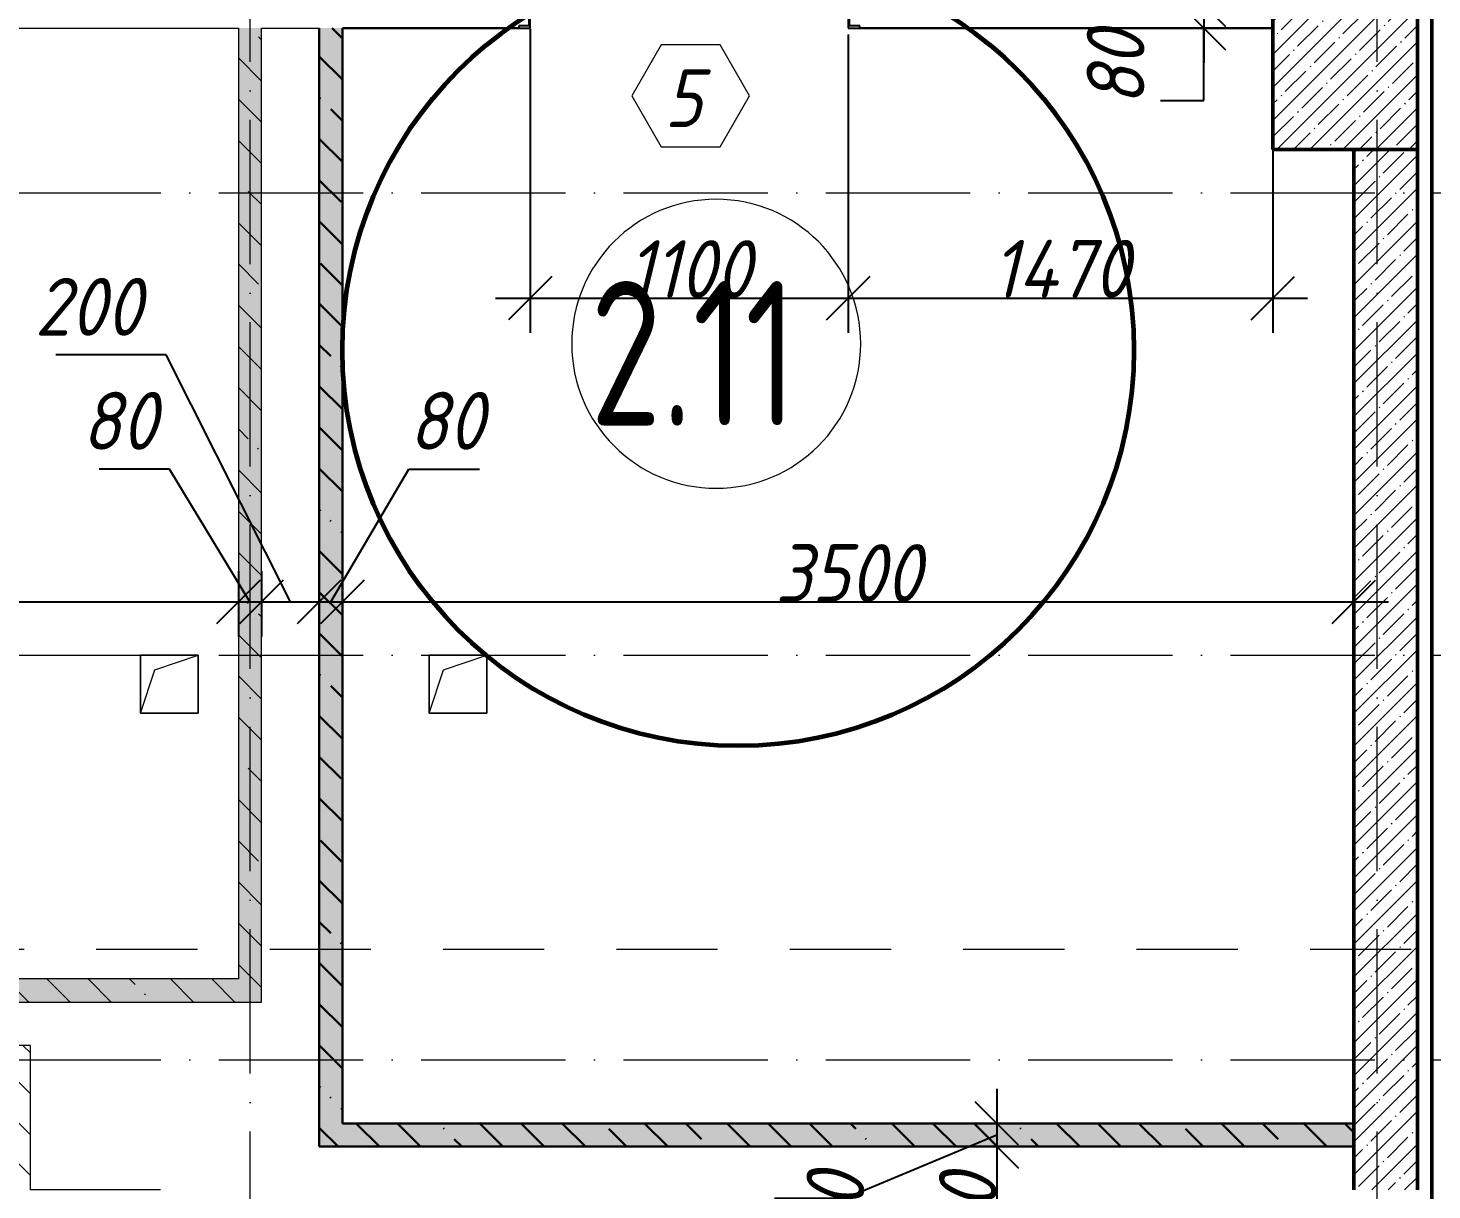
# Model space of a CAD drawing. Header units: millimetres. Extents: x -6064 to 178764, y -5836 to 29924.
# Drawn here: x 79892 to 84750, y 11550 to 15570 of the extents above; entities that cross this region are included whole.
import ezdxf

# ---------------------------------------------------------------- set-up
doc = ezdxf.new("R2010")
doc.units = ezdxf.units.MM
doc.linetypes.add('01 Штриховая _4 мм_', pattern=[600, 350, -250])
doc.linetypes.add('50_200_ШТРИХ_1Т_ш5_п1_п1_', pattern=[700, 500, -100, 0, -100])
for name, color, linetype, lineweight in [('0) ПГП', 1, 'Continuous', 30), ('A-AREA-IDEN', 7, 'Continuous', 9), ('A-DOOR-IDEN', 7, 'Continuous', 9), ('A-FLOR', 7, 'Continuous', 9), ('A-GENM', 7, 'Continuous', 9), ('A-GENM-1', 7, 'Continuous', 25), ('A-WALL-3', 7, 'Continuous', 50), ('A-WALL-PATT-1', 7, 'Continuous', 5), ('G-ANNO-SYMB-1', 7, '01 Штриховая _4 мм_', 9), ('S-COLS', 7, 'Continuous', 9), ('S-COLS-1', 7, 'Continuous', 5), ('S-COLS-2', 7, 'Continuous', 50), ('Оси-1', 7, '50_200_ШТРИХ_1Т_ш5_п1_п1_', 9)]:
    doc.layers.add(name, color=color, linetype=linetype, lineweight=lineweight)
doc.layers.add('A-ANNO-DIMS', color=7, linetype='Continuous')
for name, color, linetype, lineweight, true_color in [('A-WALL-FNSH-2', 7, 'Continuous', 13, 0xce0000), ('A-WALL-FNSH-4', 7, 'Continuous', 13, 0x0070df), ('A-WALL-PATT-2', 7, 'Continuous', 5, 0xce0000), ('A-WALL-PATT-4', 7, 'Continuous', 5, 0x0070df)]:
    doc.layers.add(name, color=color, linetype=linetype, lineweight=lineweight, true_color=true_color)
doc.styles.add('ISOCPEUR_I_2', font='isocpeui.ttf', dxfattribs={"width": 0.9, "height": 200})
doc.styles.add('СПДС', font='ГОСТ тип А.ttf', dxfattribs={"width": 0.9})
doc.dimstyles.new('ISO-2_0_0_9К_СРЕДНИЙ', dxfattribs={"dimscale": 304.8, "dimtxt": 199.196235, "dimasz": 0.492126, "dimexe": 0.393701, "dimexo": 0, "dimgap": 0, "dimtad": 1, "dimdec": 0, "dimzin": 0, "dimdsep": 46, "dimtxsty": 'ISOCPEUR_I_2', "dimblk1": 'OBLIQUE', "dimblk2": 'OBLIQUE', "dimsah": 1, "dimcen": 0.09, "dimdle": 0.393701, "dimazin": 0, "dimtfac": 1, "dimtdec": 4, "dimtix": 1, "dimtmove": 1, "dimatfit": 3, "dimfxl": 1, "dimtvp": 1, "dimtolj": 1, "dimtzin": 0, "dimarcsym": 2})
doc.dimstyles.new('ISO-2_0_0_9К_СРЕДНИЙ_1', dxfattribs={"dimscale": 304.8, "dimtxt": 199.196235, "dimasz": 0.492126, "dimexe": 0.393701, "dimexo": 0, "dimgap": 0, "dimtad": 1, "dimdec": 0, "dimzin": 0, "dimdsep": 46, "dimtxsty": 'ISOCPEUR_I_2', "dimblk1": 'OBLIQUE', "dimblk2": 'OBLIQUE', "dimsah": 1, "dimcen": 0.09, "dimdle": 0.393701, "dimazin": 0, "dimtfac": 1, "dimtdec": 4, "dimtix": 1, "dimtmove": 2, "dimatfit": 3, "dimfxl": 1, "dimtvp": 1, "dimtolj": 1, "dimtzin": 0, "dimarcsym": 2})
doc.dimstyles.new('ISO-2_0_0_9К_СРЕДНИЙ_2', dxfattribs={"dimscale": 304.8, "dimtxt": 199.196235, "dimasz": 0.492126, "dimexe": 0.393701, "dimexo": 0, "dimgap": 0, "dimtad": 1, "dimdec": 0, "dimzin": 0, "dimdsep": 46, "dimtxsty": 'ISOCPEUR_I_2', "dimblk1": 'OBLIQUE', "dimblk2": 'OBLIQUE', "dimsah": 1, "dimcen": 0.09, "dimdle": 0.393701, "dimazin": 0, "dimtfac": 1, "dimtdec": 4, "dimtix": 1, "dimtmove": 0, "dimatfit": 3, "dimfxl": 1, "dimtvp": 1, "dimtolj": 1, "dimtzin": 0, "dimarcsym": 2})
pattern_1 = [(50, (0, 0), (72.873764, -6.37607), [7.62, -83.82]), (355, (0, 0), (-14.09699, 76.422444), [6.096, -67.056]), (100.451, (6.07, -0.53), (58.776964, 70.04687), [6.476, -71.236]), (46.184, (0, 20.32), (108.43142, -16.81745), [11.43, -125.73]), (96.636, (9.04, 18.92), (94.961, 98.97089), [9.714, -106.854]), (351.184, (0, 20.32), (94.96227, 98.97018), [9.144, -100.584]), (21, (10.16, 15.24), (60.64565, -40.906537), [7.62, -83.82]), (326, (10.16, 15.24), (24.72083, 73.67493), [6.096, -67.056]), (71.451, (15.214, 11.83), (85.36689, 32.768737), [6.476, -71.236]), (37.5, (0, 0), (1.235525, 33.8224325), [3.353, -62.89, 3.353, -64.719, -67.31]), (37.5, (0, 0), (1.235525, 33.8224325), [-134.315, 3.353, -63.957]), (7.5, (0, 0), (26.728146, 40.07255), [3.353, -35.458, 3.353, -61.366, -25.654]), (7.5, (0, 0), (26.728146, 40.07255), [-103.53, 3.353, -22.301]), (327.5, (-22.657, 0), (54.2363175, -2.292117), [3.353, -22.047, 3.353, -75.895, -105.156]), (327.5, (-22.657, 0), (54.2363175, -2.292117), [-104.648, 3.353, -101.803]), (317.5, (-32.817, 0), (59.25158, 10.17014), [3.353, -29.667, 3.353, -49.276, -74.676]), (317.5, (-32.817, 0), (59.25158, 10.17014), [-85.649, 3.353, -71.323])]
pattern_2 = [(135, (0, 0), (-142.5612, -142.5612), []), (135, (142.56, 0), (-142.5612, -142.5612), [252.016, -50.403, 3.353, -47.05])]

# ---------------------------------------------------------------- blocks, each defined once
blk = doc.blocks.new('Колонна_Несущая_Прямоугольное сечение - 500х500-V16-АР1_1_Кладочный план 2 этажа')
at = {"layer": 'S-COLS-1'}
h = blk.add_hatch(dxfattribs=at)
h.set_pattern_fill('FP_21', color=256, style=0, pattern_type=2)
h.set_pattern_definition([(45, (-84450, -15400), (-57.02463, 57.02463), []), (45, (-84392.975, -15400), (-57.02463, 57.02463), [100.806, -20.161, 3.353, -16.808])])
h.paths.add_polyline_path([(-250, -250), (250, -250), (250, 250), (-250, 250)], flags=0)
at = {"layer": 'S-COLS-2'}
for p, q in [((250, 250), (-250, 250)), ((-250, 250), (-250, -250)), ((250, -250), (250, 250)), ((-250, -250), (250, -250))]:
    blk.add_line(p, q, dxfattribs=at)
blk = doc.blocks.new('AR_Отверстие прямоугольное _в плите_ - AR_Отверстие прямоугольное _в плите_-V57-АР1_1_Кладочный план 2 этажа')
at = {"layer": 'A-GENM'}
for p, q in [((100, 100), (-100, 100)), ((-100, 100), (-100, -100)), ((-50, 50), (100, 100)), ((100, -100), (100, 100)), ((-100, -100), (-50, 50)), ((-100, -100), (100, -100))]:
    blk.add_line(p, q, dxfattribs=at)
blk = doc.blocks.new('Фахверк_СКБ_Швеллер_Тип 2 - СМ-8_80х2180h-30702245-АР1_1_Кладочный план 2 этажа')
at = {"layer": 'A-GENM-1'}
for p, q in [((165, 40), (125, 40)), ((125, 40), (125, -40)), ((129.5, 32.6), (165, 32.6)), ((129.5, -32.6), (129.5, 32.6)), ((165, 32.6), (165, 40)), ((125, -40), (165, -40)), ((165, -32.6), (129.5, -32.6)), ((165, -40), (165, -32.6))]:
    blk.add_line(p, q, dxfattribs=at)
blk = doc.blocks.new('AAR_СКБ_Марка_Двери_Перемычка и проем - Марка перемычки и проема-25306769-АР1_1_Кладочный план 2 этажа')
at = {"layer": 'A-DOOR-IDEN'}
for p, q in [((-5, 0), (5, 0)), ((-0.968, -0.984), (-1.986, -2.747)), ((1.067, -0.984), (-0.968, -0.984)), ((2.085, -2.747), (1.067, -0.984)), ((-1.986, -2.747), (-0.968, -4.509)), ((1.067, -4.509), (2.085, -2.747)), ((-0.968, -4.509), (1.067, -4.509))]:
    blk.add_line(p, q, dxfattribs=at)
blk = doc.blocks.new('_Oblique')
at = {"color": 0, "linetype": 'ByBlock', "lineweight": -2}
blk.add_line((-0.5, -0.5), (0.5, 0.5), dxfattribs=at)
blk = doc.blocks.new('DIMBLOCK395-АР1_1_Кладочный план 2 этажа')
at = {"layer": 'A-ANNO-DIMS', "color": 0, "lineweight": -2, "transparency": 16777216}
for p, q in [((83960.5, 16170), (83960.5, 15530)), ((83983.6, 16050), (83840.5, 16050)), ((84066.6, 15650), (83840.5, 15650))]:
    blk.add_line(p, q, dxfattribs=at)
at = {"layer": 'Defpoints', "color": 0, "transparency": 16777216}
for p in [(83983.6, 16050), (83960.5, 15650), (84066.6, 15650)]:
    blk.add_point(p, dxfattribs=at)
at = {"layer": 'A-ANNO-DIMS', "color": 0, "lineweight": -2, "transparency": 16777216, "xscale": 150, "yscale": 150, "zscale": 150}
for p, rotation in [((83960.5, 16050), 90), ((83960.5, 15650), 270)]:
    blk.add_blockref('_Oblique', p, dxfattribs=dict(at, rotation=rotation))
at = {"layer": 'A-ANNO-DIMS', "color": 0, "transparency": 16777216, "insert": (83672.9, 15624), "char_height": 200, "width": 473.474, "attachment_point": 1, "rotation": 90, "line_spacing_factor": 1.149209, "style": 'ISOCPEUR_I_2'}
blk.add_mtext('\\A1;400', dxfattribs=at)
blk = doc.blocks.new('DIMBLOCK396-АР1_1_Кладочный план 2 этажа')
at = {"layer": 'A-ANNO-DIMS', "color": 0, "lineweight": -2, "transparency": 16777216}
for p, q in [((83960.5, 15770), (83960.5, 15450)), ((84066.6, 15650), (83840.5, 15650)), ((84066.6, 15570), (83840.5, 15570)), ((83960.5, 15319.4), (83960.5, 15570)), ((83810.5, 15319.4), (83960.5, 15319.4))]:
    blk.add_line(p, q, dxfattribs=at)
at = {"layer": 'Defpoints', "color": 0, "transparency": 16777216}
for p in [(84066.6, 15650), (83960.5, 15570), (84066.6, 15570)]:
    blk.add_point(p, dxfattribs=at)
at = {"layer": 'A-ANNO-DIMS', "color": 0, "lineweight": -2, "transparency": 16777216, "xscale": 150, "yscale": 150, "zscale": 150}
for p, rotation in [((83960.5, 15650), 90), ((83960.5, 15570), 270)]:
    blk.add_blockref('_Oblique', p, dxfattribs=dict(at, rotation=rotation))
at = {"layer": 'A-ANNO-DIMS', "color": 0, "transparency": 16777216, "insert": (83555.3, 15301.1), "char_height": 200, "width": 303.391, "attachment_point": 1, "rotation": 90, "line_spacing_factor": 1.149209, "style": 'ISOCPEUR_I_2'}
blk.add_mtext('\\A1;80', dxfattribs=at)
blk = doc.blocks.new('DIMBLOCK401-АР1_1_Кладочный план 2 этажа')
at = {"layer": 'A-ANNO-DIMS', "color": 0, "lineweight": -2, "transparency": 16777216}
for p, q in [((81629.8, 15567.3), (81629.8, 14516)), ((82729.8, 15547.3), (82729.8, 14516)), ((81509.8, 14636), (82849.8, 14636))]:
    blk.add_line(p, q, dxfattribs=at)
at = {"layer": 'Defpoints', "color": 0, "transparency": 16777216}
for p in [(81629.8, 15567.3), (82729.8, 15547.3), (82729.8, 14636)]:
    blk.add_point(p, dxfattribs=at)
at = {"layer": 'A-ANNO-DIMS', "color": 0, "lineweight": -2, "transparency": 16777216, "xscale": 150, "yscale": 150, "zscale": 150, "rotation": 180}
blk.add_blockref('_Oblique', (81629.8, 14636), dxfattribs=at)
at = {"layer": 'A-ANNO-DIMS', "color": 0, "lineweight": -2, "transparency": 16777216, "xscale": 150, "yscale": 150, "zscale": 150}
blk.add_blockref('_Oblique', (82729.8, 14636), dxfattribs=at)
at = {"layer": 'A-ANNO-DIMS', "color": 0, "transparency": 16777216, "insert": (82179.8, 14736), "char_height": 200, "width": 514.846, "attachment_point": 5, "style": 'ISOCPEUR_I_2'}
blk.add_mtext('\\A1;1100', dxfattribs=at)
blk = doc.blocks.new('DIMBLOCK402-АР1_1_Кладочный план 2 этажа')
at = {"layer": 'A-ANNO-DIMS', "color": 0, "lineweight": -2, "transparency": 16777216}
for p, q in [((82729.8, 15547.3), (82729.8, 14516)), ((84200, 15150), (84200, 14516)), ((82609.8, 14636), (84320, 14636))]:
    blk.add_line(p, q, dxfattribs=at)
at = {"layer": 'Defpoints', "color": 0, "transparency": 16777216}
for p in [(82729.8, 15547.3), (84200, 15150), (84200, 14636)]:
    blk.add_point(p, dxfattribs=at)
at = {"layer": 'A-ANNO-DIMS', "color": 0, "lineweight": -2, "transparency": 16777216, "xscale": 150, "yscale": 150, "zscale": 150, "rotation": 180}
blk.add_blockref('_Oblique', (82729.8, 14636), dxfattribs=at)
at = {"layer": 'A-ANNO-DIMS', "color": 0, "lineweight": -2, "transparency": 16777216, "xscale": 150, "yscale": 150, "zscale": 150}
blk.add_blockref('_Oblique', (84200, 14636), dxfattribs=at)
at = {"layer": 'A-ANNO-DIMS', "color": 0, "transparency": 16777216, "insert": (83464.9, 14737.3), "char_height": 200, "width": 579.201, "attachment_point": 5, "style": 'ISOCPEUR_I_2'}
blk.add_mtext('\\A1;1470', dxfattribs=at)
blk = doc.blocks.new('DIMBLOCK406-АР1_1_Кладочный план 2 этажа')
at = {"layer": 'A-ANNO-DIMS', "color": 0, "lineweight": -2, "transparency": 16777216}
for p, q in [((76570, 13690.6), (76570, 13464.5)), ((80619.8, 13690.6), (80619.8, 13464.5)), ((76450, 13584.5), (80739.8, 13584.5))]:
    blk.add_line(p, q, dxfattribs=at)
at = {"layer": 'Defpoints', "color": 0, "transparency": 16777216}
for p in [(76570, 13690.6), (80619.8, 13690.6), (80619.8, 13584.5)]:
    blk.add_point(p, dxfattribs=at)
at = {"layer": 'A-ANNO-DIMS', "color": 0, "lineweight": -2, "transparency": 16777216, "xscale": 150, "yscale": 150, "zscale": 150, "rotation": 180}
blk.add_blockref('_Oblique', (76570, 13584.5), dxfattribs=at)
at = {"layer": 'A-ANNO-DIMS', "color": 0, "lineweight": -2, "transparency": 16777216, "xscale": 150, "yscale": 150, "zscale": 150}
blk.add_blockref('_Oblique', (80619.8, 13584.5), dxfattribs=at)
at = {"layer": 'A-ANNO-DIMS', "color": 0, "transparency": 16777216, "insert": (78594.9, 13684.5), "char_height": 200, "width": 625.17, "attachment_point": 5, "style": 'ISOCPEUR_I_2'}
blk.add_mtext('\\A1;4050', dxfattribs=at)
blk = doc.blocks.new('DIMBLOCK407-АР1_1_Кладочный план 2 этажа')
at = {"layer": 'A-ANNO-DIMS', "color": 0, "lineweight": -2, "transparency": 16777216}
for p, q in [((80381.4, 14044.4), (80137.5, 14044.4)), ((80659.8, 13584.5), (80381.4, 14044.4)), ((80619.8, 13690.6), (80619.8, 13464.5)), ((80699.8, 13690.6), (80699.8, 13464.5)), ((80499.8, 13584.5), (80819.8, 13584.5))]:
    blk.add_line(p, q, dxfattribs=at)
at = {"layer": 'Defpoints', "color": 0, "transparency": 16777216}
for p in [(80619.8, 13690.6), (80699.8, 13690.6), (80699.8, 13584.5)]:
    blk.add_point(p, dxfattribs=at)
at = {"layer": 'A-ANNO-DIMS', "color": 0, "lineweight": -2, "transparency": 16777216, "xscale": 150, "yscale": 150, "zscale": 150, "rotation": 180}
blk.add_blockref('_Oblique', (80619.8, 13584.5), dxfattribs=at)
at = {"layer": 'A-ANNO-DIMS', "color": 0, "lineweight": -2, "transparency": 16777216, "xscale": 150, "yscale": 150, "zscale": 150}
blk.add_blockref('_Oblique', (80699.8, 13584.5), dxfattribs=at)
at = {"layer": 'A-ANNO-DIMS', "color": 0, "transparency": 16777216, "insert": (80078, 14311.1), "char_height": 200, "width": 303.391, "attachment_point": 1, "line_spacing_factor": 1.149209, "style": 'ISOCPEUR_I_2'}
blk.add_mtext('\\A1;80', dxfattribs=at)
blk = doc.blocks.new('DIMBLOCK408-АР1_1_Кладочный план 2 этажа')
at = {"layer": 'A-ANNO-DIMS', "color": 0, "lineweight": -2, "transparency": 16777216}
for p, q in [((80370, 14439), (79987.7, 14439)), ((80799.8, 13584.5), (80370, 14439)), ((80699.8, 13690.6), (80699.8, 13464.5)), ((80899.8, 13690.6), (80899.8, 13464.5)), ((80579.8, 13584.5), (81019.8, 13584.5))]:
    blk.add_line(p, q, dxfattribs=at)
at = {"layer": 'Defpoints', "color": 0, "transparency": 16777216}
for p in [(80699.8, 13690.6), (80899.8, 13690.6), (80899.8, 13584.5)]:
    blk.add_point(p, dxfattribs=at)
at = {"layer": 'A-ANNO-DIMS', "color": 0, "lineweight": -2, "transparency": 16777216, "xscale": 150, "yscale": 150, "zscale": 150, "rotation": 180}
blk.add_blockref('_Oblique', (80699.8, 13584.5), dxfattribs=at)
at = {"layer": 'A-ANNO-DIMS', "color": 0, "lineweight": -2, "transparency": 16777216, "xscale": 150, "yscale": 150, "zscale": 150}
blk.add_blockref('_Oblique', (80899.8, 13584.5), dxfattribs=at)
at = {"layer": 'A-ANNO-DIMS', "color": 0, "transparency": 16777216, "insert": (79914.9, 14705.6), "char_height": 200, "width": 455.087, "attachment_point": 1, "line_spacing_factor": 1.149209, "style": 'ISOCPEUR_I_2'}
blk.add_mtext('\\A1;200', dxfattribs=at)
blk = doc.blocks.new('DIMBLOCK409-АР1_1_Кладочный план 2 этажа')
at = {"layer": 'A-ANNO-DIMS', "color": 0, "lineweight": -2, "transparency": 16777216}
for p, q in [((80939.8, 13584.5), (81209.9, 14044.4)), ((81209.9, 14044.4), (81453.8, 14044.4)), ((80899.8, 13690.6), (80899.8, 13464.5)), ((80979.8, 13690.6), (80979.8, 13464.5)), ((80779.8, 13584.5), (81099.8, 13584.5))]:
    blk.add_line(p, q, dxfattribs=at)
at = {"layer": 'Defpoints', "color": 0, "transparency": 16777216}
for p in [(80899.8, 13690.6), (80979.8, 13690.6), (80979.8, 13584.5)]:
    blk.add_point(p, dxfattribs=at)
at = {"layer": 'A-ANNO-DIMS', "color": 0, "lineweight": -2, "transparency": 16777216, "xscale": 150, "yscale": 150, "zscale": 150, "rotation": 180}
blk.add_blockref('_Oblique', (80899.8, 13584.5), dxfattribs=at)
at = {"layer": 'A-ANNO-DIMS', "color": 0, "lineweight": -2, "transparency": 16777216, "xscale": 150, "yscale": 150, "zscale": 150}
blk.add_blockref('_Oblique', (80979.8, 13584.5), dxfattribs=at)
at = {"layer": 'A-ANNO-DIMS', "color": 0, "transparency": 16777216, "insert": (81209.9, 14311.1), "char_height": 200, "width": 303.391, "attachment_point": 1, "line_spacing_factor": 1.149209, "style": 'ISOCPEUR_I_2'}
blk.add_mtext('\\A1;80', dxfattribs=at)
blk = doc.blocks.new('DIMBLOCK410-АР1_1_Кладочный план 2 этажа')
at = {"layer": 'A-ANNO-DIMS', "color": 0, "lineweight": -2, "transparency": 16777216}
for p, q in [((80979.8, 13690.6), (80979.8, 13464.5)), ((84480, 13690.6), (84480, 13464.5)), ((80859.8, 13584.5), (84600, 13584.5))]:
    blk.add_line(p, q, dxfattribs=at)
at = {"layer": 'Defpoints', "color": 0, "transparency": 16777216}
for p in [(80979.8, 13690.6), (84480, 13690.6), (84480, 13584.5)]:
    blk.add_point(p, dxfattribs=at)
at = {"layer": 'A-ANNO-DIMS', "color": 0, "lineweight": -2, "transparency": 16777216, "xscale": 150, "yscale": 150, "zscale": 150, "rotation": 180}
blk.add_blockref('_Oblique', (80979.8, 13584.5), dxfattribs=at)
at = {"layer": 'A-ANNO-DIMS', "color": 0, "lineweight": -2, "transparency": 16777216, "xscale": 150, "yscale": 150, "zscale": 150}
blk.add_blockref('_Oblique', (84480, 13584.5), dxfattribs=at)
at = {"layer": 'A-ANNO-DIMS', "color": 0, "transparency": 16777216, "insert": (82729.9, 13684.5), "char_height": 200, "width": 606.782, "attachment_point": 5, "style": 'ISOCPEUR_I_2'}
blk.add_mtext('\\A1;3500', dxfattribs=at)
blk = doc.blocks.new('DIMBLOCK565-АР1_1_Кладочный план 2 этажа')
at = {"layer": 'A-ANNO-DIMS', "color": 0, "lineweight": -2, "transparency": 16777216}
for p, q in [((83244.1, 11900), (83244.1, 11580)), ((83350.2, 11780), (83124.1, 11780)), ((83244.1, 11740), (82719.1, 11520.2)), ((83350.2, 11700), (83124.1, 11700)), ((82719.1, 11520.2), (82475.3, 11520.2))]:
    blk.add_line(p, q, dxfattribs=at)
at = {"layer": 'Defpoints', "color": 0, "transparency": 16777216}
for p in [(83350.2, 11780), (83244.1, 11700), (83350.2, 11700)]:
    blk.add_point(p, dxfattribs=at)
at = {"layer": 'A-ANNO-DIMS', "color": 0, "lineweight": -2, "transparency": 16777216, "xscale": 150, "yscale": 150, "zscale": 150}
for p, rotation in [((83244.1, 11780), 90), ((83244.1, 11700), 270)]:
    blk.add_blockref('_Oblique', p, dxfattribs=dict(at, rotation=rotation))
at = {"layer": 'A-ANNO-DIMS', "color": 0, "transparency": 16777216, "insert": (82585.8, 11350.2), "char_height": 200, "width": 303.391, "attachment_point": 1, "rotation": 90, "line_spacing_factor": 1.149209, "style": 'ISOCPEUR_I_2'}
blk.add_mtext('\\A1;80', dxfattribs=at)
blk = doc.blocks.new('DIMBLOCK566-АР1_1_Кладочный план 2 этажа')
at = {"layer": 'A-ANNO-DIMS', "color": 0, "lineweight": -2, "transparency": 16777216}
for p, q in [((83244.1, 11820), (83244.1, 11000)), ((83350.2, 11700), (83124.1, 11700)), ((83350.2, 11120), (83124.1, 11120))]:
    blk.add_line(p, q, dxfattribs=at)
at = {"layer": 'Defpoints', "color": 0, "transparency": 16777216}
for p in [(83350.2, 11700), (83244.1, 11120), (83350.2, 11120)]:
    blk.add_point(p, dxfattribs=at)
at = {"layer": 'A-ANNO-DIMS', "color": 0, "lineweight": -2, "transparency": 16777216, "xscale": 150, "yscale": 150, "zscale": 150}
for p, rotation in [((83244.1, 11700), 90), ((83244.1, 11120), 270)]:
    blk.add_blockref('_Oblique', p, dxfattribs=dict(at, rotation=rotation))
at = {"layer": 'A-ANNO-DIMS', "color": 0, "transparency": 16777216, "insert": (83144.1, 11410), "char_height": 200, "width": 455.087, "attachment_point": 5, "rotation": 90, "style": 'ISOCPEUR_I_2'}
blk.add_mtext('\\A1;580', dxfattribs=at)
blk = doc.blocks.new('Марка_Помещения - Номер-25198446-Объем проектирования 2 этажа')
at = {"layer": 'A-AREA-IDEN'}
for start, end in [(360, 180), (180, 360)]:
    blk.add_arc((0, 0), 2.5, start, end, dxfattribs=at)

msp = doc.modelspace()

# ---------------------------------------------------------------- hatches: boundary and pattern name
at = {"layer": '0) ПГП'}
h = msp.add_hatch(dxfattribs=at)
h.set_pattern_fill('FP_25', color=256, style=0, pattern_type=2)
h.set_pattern_definition(pattern_1)
h.paths.add_polyline_path([(80979.8, 11780), (80979.8, 15570), (80899.8, 15570), (80899.8, 11780)], flags=0)
h = msp.add_hatch(dxfattribs=at)
h.set_pattern_fill('FP_26', color=256, style=0, pattern_type=2)
h.set_pattern_definition(pattern_2)
h.paths.add_polyline_path([(80979.8, 11780), (80979.8, 15570), (80899.8, 15570), (80899.8, 11780)], flags=0)
h = msp.add_hatch(dxfattribs=at)
h.set_pattern_fill('FP_25', color=256, style=0, pattern_type=2)
h.set_pattern_definition(pattern_1)
h.paths.add_polyline_path([(84480, 11700), (84480, 11780), (80899.8, 11780), (80899.8, 11700), (84175, 11700)], flags=0)
h = msp.add_hatch(dxfattribs=at)
h.set_pattern_fill('FP_26', color=256, style=0, pattern_type=2)
h.set_pattern_definition(pattern_2)
h.paths.add_polyline_path([(84480, 11700), (84480, 11780), (80899.8, 11780), (80899.8, 11700), (84175, 11700)], flags=0)
at = {"layer": 'A-WALL-PATT-1'}
h = msp.add_hatch(dxfattribs=at)
h.set_pattern_fill('FP_7', color=256, style=0, pattern_type=2)
h.set_pattern_definition([(45, (0, 0), (-57.02463, 57.02463), []), (45, (57.025, 0), (-57.02463, 57.02463), [100.806, -20.161, 3.353, -16.808])])
h.paths.add_polyline_path([(84480, 11550), (84700, 11550), (84700, 15150), (84480, 15150), (84480, 12956.8)], flags=0)
at = {"layer": 'A-WALL-PATT-2'}
h = msp.add_hatch(dxfattribs=at)
h.set_pattern_fill('FP_22', color=256, style=0, pattern_type=2)
h.set_pattern_definition([(135, (0, 0), (-70.71068, -70.71068), [])])
h.paths.add_polyline_path([(79900, 11550), (79900, 12050), (79700, 12050), (79700, 11550)], flags=0)
at = {"layer": 'A-WALL-PATT-4'}
h = msp.add_hatch(dxfattribs=at)
h.set_pattern_fill('FP_25', color=256, style=0, pattern_type=2)
h.set_pattern_definition(pattern_1)
h.paths.add_polyline_path([(80699.8, 12200), (80699.8, 15570), (80619.8, 15570), (80619.8, 12200)], flags=0)
h = msp.add_hatch(dxfattribs=at)
h.set_pattern_fill('FP_26', color=256, style=0, pattern_type=2)
h.set_pattern_definition(pattern_2)
h.paths.add_polyline_path([(80699.8, 12200), (80699.8, 15570), (80619.8, 15570), (80619.8, 12200)], flags=0)
h = msp.add_hatch(dxfattribs=at)
h.set_pattern_fill('FP_25', color=256, style=0, pattern_type=2)
h.set_pattern_definition(pattern_1)
h.paths.add_polyline_path([(76570, 12200), (80619.8, 12200), (80619.8, 12280), (76570, 12280)], flags=0)
h = msp.add_hatch(dxfattribs=at)
h.set_pattern_fill('FP_26', color=256, style=0, pattern_type=2)
h.set_pattern_definition(pattern_2)
h.paths.add_polyline_path([(76570, 12200), (80619.8, 12200), (80619.8, 12280), (76570, 12280)], flags=0)

# ---------------------------------------------------------------- linework, layer by layer
at = {"color": 6, "lineweight": 60}
msp.add_circle((82349.2, 14455.4), 1369.4, dxfattribs=at)
at = {"layer": '0) ПГП'}
for p, q in [((80899.8, 15570), (80899.8, 11700)), ((80979.8, 15570), (81589.8, 15570)), ((80979.8, 11780), (80979.8, 15570)), ((82769.8, 15570), (84200, 15570)), ((84480, 11780), (80979.8, 11780)), ((80899.8, 11700), (84480, 11700))]:
    msp.add_line(p, q, dxfattribs=at)
at = {"layer": 'A-FLOR'}
for p, q in [((80280.8, 13400), (80480.8, 13400)), ((80280.8, 13200), (80280.8, 13400)), ((80480.8, 13400), (80480.8, 13200)), ((81279.8, 13400), (81479.8, 13400)), ((81279.8, 13200), (81279.8, 13400)), ((81479.8, 13400), (81479.8, 13200)), ((80480.8, 13200), (80280.8, 13200)), ((81479.8, 13200), (81279.8, 13200))]:
    msp.add_line(p, q, dxfattribs=at)
at = {"layer": 'A-WALL-3'}
for p, q in [((84750, 16080), (84750, 10400)), ((84480, 15150), (84480, 11550)), ((84700, 11550), (84700, 15150))]:
    msp.add_line(p, q, dxfattribs=at)
at = {"layer": 'A-WALL-FNSH-2'}
for p, q in [((79900, 12050), (78150, 12050)), ((79900, 11550), (79900, 12050)), ((80350, 11550), (79900, 11550))]:
    msp.add_line(p, q, dxfattribs=at)
at = {"layer": 'A-WALL-FNSH-4'}
for p, q in [((79080, 15570), (80619.8, 15570)), ((80619.8, 15570), (80619.8, 12280)), ((80699.8, 15570), (80899.8, 15570)), ((80699.8, 12200), (80699.8, 15570)), ((80619.8, 12280), (76570, 12280)), ((76570, 12200), (80699.8, 12200))]:
    msp.add_line(p, q, dxfattribs=at)
at = {"layer": 'G-ANNO-SYMB-1'}
msp.add_line((42928.2, 12383.3), (126776.9, 12383.3), dxfattribs=at)
at = {"layer": 'Оси-1'}
for p, q in [((80660, -4150), (80660, 28615.1)), ((84560, -4150), (84560, 28636.9)), ((-4160, 15000), (125951.6, 15000)), ((-4160, 13400), (125951.6, 13400)), ((-4160, 12000), (125951.6, 12000))]:
    msp.add_line(p, q, dxfattribs=at)

# ---------------------------------------------------------------- block references
at = {"layer": '0) ПГП', "rotation": 180}
msp.add_blockref('Фахверк_СКБ_Швеллер_Тип 2 - СМ-8_80х2180h-30702245-АР1_1_Кладочный план 2 этажа', (81754.8, 15610), dxfattribs=at)
at = {"layer": '0) ПГП'}
msp.add_blockref('Фахверк_СКБ_Швеллер_Тип 2 - СМ-8_80х2180h-30702245-АР1_1_Кладочный план 2 этажа', (82604.8, 15610), dxfattribs=at)
at = {"layer": 'A-AREA-IDEN', "xscale": 199.9999999999999, "yscale": 199.9999999999999, "zscale": 199.9999999999999}
msp.add_blockref('Марка_Помещения - Номер-25198446-Объем проектирования 2 этажа', (82273.2, 14477.6), dxfattribs=at)
at = {"layer": 'A-DOOR-IDEN', "xscale": 99.99999999999993, "yscale": 99.99999999999993, "zscale": 99.99999999999993}
msp.add_blockref('AAR_СКБ_Марка_Двери_Перемычка и проем - Марка перемычки и проема-25306769-АР1_1_Кладочный план 2 этажа', (82179.8, 15610), dxfattribs=at)
at = {"layer": 'A-GENM'}
for p in [(80380.8, 13300), (81379.8, 13300)]:
    msp.add_blockref('AR_Отверстие прямоугольное _в плите_ - AR_Отверстие прямоугольное _в плите_-V57-АР1_1_Кладочный план 2 этажа', p, dxfattribs=at)
at = {"layer": 'S-COLS'}
msp.add_blockref('Колонна_Несущая_Прямоугольное сечение - 500х500-V16-АР1_1_Кладочный план 2 этажа', (84450, 15400), dxfattribs=at)

# ---------------------------------------------------------------- texts
at = {"layer": 'A-AREA-IDEN', "insert": (81837.1, 14694.7), "char_height": 500, "width": 1096.708, "attachment_point": 1, "style": 'СПДС'}
msp.add_mtext('2.11', dxfattribs=at)
at = {"layer": 'A-DOOR-IDEN', "insert": (82093.6, 15427.4), "char_height": 200, "width": 158.734, "attachment_point": 1, "style": 'ISOCPEUR_I_2'}
msp.add_mtext('\\fISOCPEUR|b0|i1|c204|p34|;\\W.9;5', dxfattribs=at)

# ---------------------------------------------------------------- dimensions: what is measured, and where the dimension line sits
at = {"layer": 'A-ANNO-DIMS'}
for base, p1, p2, dimstyle, override, picture, middle in [((83960.5, 15650), (83983.6, 16050), (84066.6, 15650), 'ISO-2_0_0_9К_СРЕДНИЙ_1', {"dimpost": '<>', "dimfxl": 408.530256}, 'DIMBLOCK395-АР1_1_Кладочный план 2 этажа', (83806.2, 15860.8)), ((83960.5, 15570), (84066.6, 15650), (84066.6, 15570), 'ISO-2_0_0_9К_СРЕДНИЙ', {"dimpost": '<>', "dimfxl": 80}, 'DIMBLOCK396-АР1_1_Кладочный план 2 этажа', (83832.6, 15319.4)), ((83244.1, 11700), (83350.2, 11780), (83350.2, 11700), 'ISO-2_0_0_9К_СРЕДНИЙ', {"dimpost": '<>', "dimfxl": 80}, 'DIMBLOCK565-АР1_1_Кладочный план 2 этажа', (82719.1, 11520.2))]:
    dim = msp.add_linear_dim(base=base, p1=p1, p2=p2, angle=90, dimstyle=dimstyle, override=override, dxfattribs=at)
    dim.commit()
    dim.dimension.update_dxf_attribs({"geometry": picture, "text_midpoint": middle, "dimtype": 160, "text_rotation": 90})
for base, p1, p2, override, picture, middle in [((82729.8, 14636), (81629.8, 15567.3), (82729.8, 15547.3), {"dimpost": '<>', "dimfxl": 1100.181803}, 'DIMBLOCK401-АР1_1_Кладочный план 2 этажа', (82179.8, 14736)), ((84200, 14636), (82729.8, 15547.3), (84200, 15150), {"dimpost": '<>', "dimfxl": 1522.936832}, 'DIMBLOCK402-АР1_1_Кладочный план 2 этажа', (83464.9, 14737.3)), ((80619.8, 13584.5), (76570, 13690.6), (80619.8, 13690.6), {"dimpost": '<>', "dimfxl": 4049.81}, 'DIMBLOCK406-АР1_1_Кладочный план 2 этажа', (78594.9, 13684.5)), ((84480, 13584.5), (80979.8, 13690.6), (84480, 13690.6), {"dimpost": '<>', "dimfxl": 3500.18992}, 'DIMBLOCK410-АР1_1_Кладочный план 2 этажа', (82729.9, 13684.5))]:
    dim = msp.add_linear_dim(base=base, p1=p1, p2=p2, dimstyle='ISO-2_0_0_9К_СРЕДНИЙ_2', override=override, dxfattribs=at)
    dim.commit()
    dim.dimension.update_dxf_attribs({"geometry": picture, "text_midpoint": middle})
for base, p1, p2, override, picture, middle in [((80899.8, 13584.5), (80699.8, 13690.6), (80899.8, 13690.6), {"dimpost": '<>', "dimfxl": 200}, 'DIMBLOCK408-АР1_1_Кладочный план 2 этажа', (80370, 14439)), ((80699.8, 13584.5), (80619.8, 13690.6), (80699.8, 13690.6), {"dimpost": '<>', "dimfxl": 80}, 'DIMBLOCK407-АР1_1_Кладочный план 2 этажа', (80381.4, 14044.4)), ((80979.8, 13584.5), (80899.8, 13690.6), (80979.8, 13690.6), {"dimpost": '<>', "dimfxl": 80}, 'DIMBLOCK409-АР1_1_Кладочный план 2 этажа', (81209.9, 14044.4))]:
    dim = msp.add_linear_dim(base=base, p1=p1, p2=p2, dimstyle='ISO-2_0_0_9К_СРЕДНИЙ', override=override, dxfattribs=at)
    dim.commit()
    dim.dimension.update_dxf_attribs({"geometry": picture, "text_midpoint": middle, "dimtype": 160})
dim = msp.add_linear_dim(base=(83244.1, 11120), p1=(83350.2, 11700), p2=(83350.2, 11120), angle=90, dimstyle='ISO-2_0_0_9К_СРЕДНИЙ_2', override={"dimpost": '<>', "dimfxl": 580.000082}, dxfattribs=at)
dim.commit()
dim.dimension.update_dxf_attribs({"geometry": 'DIMBLOCK566-АР1_1_Кладочный план 2 этажа', "text_midpoint": (83144.1, 11410)})

doc.saveas('drawing.dxf')
